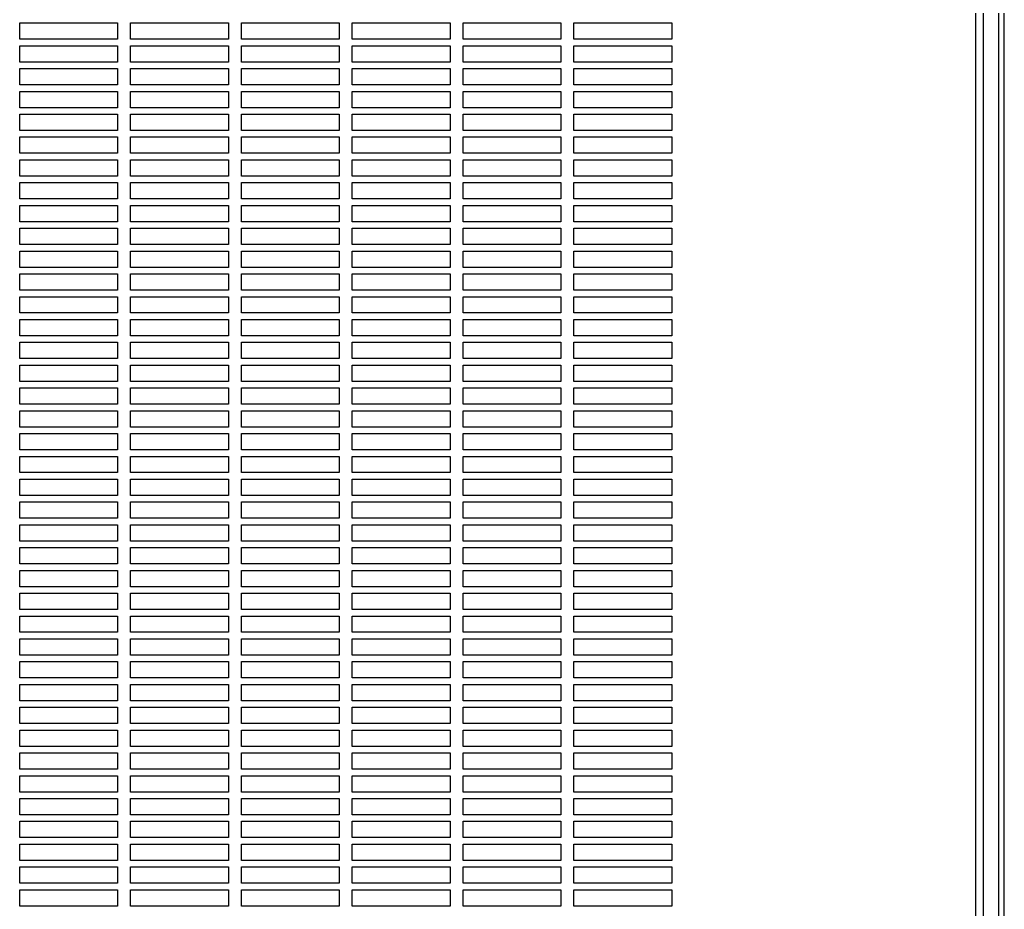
# Model space of a CAD drawing. Header units: millimetres. Extents: x -1 to 60, y -17 to 202.
# Drawn here: x 29.65 to 59.85, y 37.45 to 64.75 of the extents above; entities that cross this region are included whole.
import ezdxf

# ---------------------------------------------------------------- set-up
doc = ezdxf.new("R2010")
doc.units = ezdxf.units.MM
doc.layers.add('4212-47911-DOOR-PLATE_0', color=7, linetype='Continuous')
doc.layers.add('4212-94039_0', color=7, linetype='Continuous')

msp = doc.modelspace()

# ---------------------------------------------------------------- linework, layer by layer
at = {"layer": '4212-47911-DOOR-PLATE_0', "color": 7, "linetype": 'Continuous'}
for p, q in [((58.98, 12.15), (58.98, 199.65)), ((59.2, 199.65), (59.2, 12.15)), ((29.65, 64.65), (32.65, 64.65)), ((29.65, 64.15), (29.65, 64.65)), ((32.65, 64.65), (32.65, 64.15)), ((33.05, 64.65), (36.05, 64.65)), ((33.05, 64.15), (33.05, 64.65)), ((36.05, 64.65), (36.05, 64.15)), ((36.45, 64.65), (39.45, 64.65)), ((36.45, 64.15), (36.45, 64.65)), ((39.45, 64.65), (39.45, 64.15)), ((39.85, 64.65), (42.85, 64.65)), ((39.85, 64.15), (39.85, 64.65)), ((42.85, 64.65), (42.85, 64.15)), ((43.25, 64.65), (46.25, 64.65)), ((43.25, 64.15), (43.25, 64.65)), ((46.25, 64.65), (46.25, 64.15)), ((46.65, 64.65), (49.65, 64.65)), ((46.65, 64.15), (46.65, 64.65)), ((49.65, 64.65), (49.65, 64.15)), ((32.65, 64.15), (29.65, 64.15)), ((36.05, 64.15), (33.05, 64.15)), ((39.45, 64.15), (36.45, 64.15)), ((42.85, 64.15), (39.85, 64.15)), ((46.25, 64.15), (43.25, 64.15)), ((49.65, 64.15), (46.65, 64.15)), ((29.65, 63.95), (32.65, 63.95)), ((29.65, 63.45), (29.65, 63.95)), ((32.65, 63.95), (32.65, 63.45)), ((33.05, 63.95), (36.05, 63.95)), ((33.05, 63.45), (33.05, 63.95)), ((36.05, 63.95), (36.05, 63.45)), ((36.45, 63.95), (39.45, 63.95)), ((36.45, 63.45), (36.45, 63.95)), ((39.45, 63.95), (39.45, 63.45)), ((39.85, 63.95), (42.85, 63.95)), ((39.85, 63.45), (39.85, 63.95)), ((42.85, 63.95), (42.85, 63.45)), ((43.25, 63.95), (46.25, 63.95)), ((43.25, 63.45), (43.25, 63.95)), ((46.25, 63.95), (46.25, 63.45)), ((46.65, 63.95), (49.65, 63.95)), ((46.65, 63.45), (46.65, 63.95)), ((49.65, 63.95), (49.65, 63.45)), ((32.65, 63.45), (29.65, 63.45)), ((36.05, 63.45), (33.05, 63.45)), ((39.45, 63.45), (36.45, 63.45)), ((42.85, 63.45), (39.85, 63.45)), ((46.25, 63.45), (43.25, 63.45)), ((49.65, 63.45), (46.65, 63.45)), ((29.65, 63.25), (32.65, 63.25)), ((29.65, 62.75), (29.65, 63.25)), ((32.65, 63.25), (32.65, 62.75)), ((33.05, 63.25), (36.05, 63.25)), ((33.05, 62.75), (33.05, 63.25)), ((36.05, 63.25), (36.05, 62.75)), ((36.45, 63.25), (39.45, 63.25)), ((36.45, 62.75), (36.45, 63.25)), ((39.45, 63.25), (39.45, 62.75)), ((39.85, 63.25), (42.85, 63.25)), ((39.85, 62.75), (39.85, 63.25)), ((42.85, 63.25), (42.85, 62.75)), ((43.25, 63.25), (46.25, 63.25)), ((43.25, 62.75), (43.25, 63.25)), ((46.25, 63.25), (46.25, 62.75)), ((46.65, 63.25), (49.65, 63.25)), ((46.65, 62.75), (46.65, 63.25)), ((49.65, 63.25), (49.65, 62.75)), ((32.65, 62.75), (29.65, 62.75)), ((29.65, 62.55), (32.65, 62.55)), ((29.65, 62.05), (29.65, 62.55)), ((32.65, 62.55), (32.65, 62.05)), ((36.05, 62.75), (33.05, 62.75)), ((33.05, 62.55), (36.05, 62.55)), ((33.05, 62.05), (33.05, 62.55)), ((36.05, 62.55), (36.05, 62.05)), ((39.45, 62.75), (36.45, 62.75)), ((36.45, 62.55), (39.45, 62.55)), ((36.45, 62.05), (36.45, 62.55)), ((39.45, 62.55), (39.45, 62.05)), ((42.85, 62.75), (39.85, 62.75)), ((39.85, 62.55), (42.85, 62.55)), ((39.85, 62.05), (39.85, 62.55)), ((42.85, 62.55), (42.85, 62.05)), ((46.25, 62.75), (43.25, 62.75)), ((43.25, 62.55), (46.25, 62.55)), ((43.25, 62.05), (43.25, 62.55)), ((46.25, 62.55), (46.25, 62.05)), ((49.65, 62.75), (46.65, 62.75)), ((46.65, 62.55), (49.65, 62.55)), ((46.65, 62.05), (46.65, 62.55)), ((49.65, 62.55), (49.65, 62.05)), ((32.65, 62.05), (29.65, 62.05)), ((36.05, 62.05), (33.05, 62.05)), ((39.45, 62.05), (36.45, 62.05)), ((42.85, 62.05), (39.85, 62.05)), ((46.25, 62.05), (43.25, 62.05)), ((49.65, 62.05), (46.65, 62.05)), ((29.65, 61.85), (32.65, 61.85)), ((29.65, 61.35), (29.65, 61.85)), ((32.65, 61.85), (32.65, 61.35)), ((33.05, 61.85), (36.05, 61.85)), ((33.05, 61.35), (33.05, 61.85)), ((36.05, 61.85), (36.05, 61.35)), ((36.45, 61.85), (39.45, 61.85)), ((36.45, 61.35), (36.45, 61.85)), ((39.45, 61.85), (39.45, 61.35)), ((39.85, 61.85), (42.85, 61.85)), ((39.85, 61.35), (39.85, 61.85)), ((42.85, 61.85), (42.85, 61.35)), ((43.25, 61.85), (46.25, 61.85)), ((43.25, 61.35), (43.25, 61.85)), ((46.25, 61.85), (46.25, 61.35)), ((46.65, 61.85), (49.65, 61.85)), ((46.65, 61.35), (46.65, 61.85)), ((49.65, 61.85), (49.65, 61.35)), ((32.65, 61.35), (29.65, 61.35)), ((36.05, 61.35), (33.05, 61.35)), ((39.45, 61.35), (36.45, 61.35)), ((42.85, 61.35), (39.85, 61.35)), ((46.25, 61.35), (43.25, 61.35)), ((49.65, 61.35), (46.65, 61.35)), ((29.65, 61.15), (32.65, 61.15)), ((29.65, 60.65), (29.65, 61.15)), ((32.65, 61.15), (32.65, 60.65)), ((33.05, 61.15), (36.05, 61.15)), ((33.05, 60.65), (33.05, 61.15)), ((36.05, 61.15), (36.05, 60.65)), ((36.45, 61.15), (39.45, 61.15)), ((36.45, 60.65), (36.45, 61.15)), ((39.45, 61.15), (39.45, 60.65)), ((39.85, 61.15), (42.85, 61.15)), ((39.85, 60.65), (39.85, 61.15)), ((42.85, 61.15), (42.85, 60.65)), ((43.25, 61.15), (46.25, 61.15)), ((43.25, 60.65), (43.25, 61.15)), ((46.25, 61.15), (46.25, 60.65)), ((46.65, 61.15), (49.65, 61.15)), ((46.65, 60.65), (46.65, 61.15)), ((49.65, 61.15), (49.65, 60.65)), ((32.65, 60.65), (29.65, 60.65)), ((29.65, 60.45), (32.65, 60.45)), ((29.65, 59.95), (29.65, 60.45)), ((32.65, 60.45), (32.65, 59.95)), ((36.05, 60.65), (33.05, 60.65)), ((33.05, 60.45), (36.05, 60.45)), ((33.05, 59.95), (33.05, 60.45)), ((36.05, 60.45), (36.05, 59.95)), ((39.45, 60.65), (36.45, 60.65)), ((36.45, 60.45), (39.45, 60.45)), ((36.45, 59.95), (36.45, 60.45)), ((39.45, 60.45), (39.45, 59.95)), ((42.85, 60.65), (39.85, 60.65)), ((39.85, 60.45), (42.85, 60.45)), ((39.85, 59.95), (39.85, 60.45)), ((42.85, 60.45), (42.85, 59.95)), ((46.25, 60.65), (43.25, 60.65)), ((43.25, 60.45), (46.25, 60.45)), ((43.25, 59.95), (43.25, 60.45)), ((46.25, 60.45), (46.25, 59.95)), ((49.65, 60.65), (46.65, 60.65)), ((46.65, 60.45), (49.65, 60.45)), ((46.65, 59.95), (46.65, 60.45)), ((49.65, 60.45), (49.65, 59.95)), ((32.65, 59.95), (29.65, 59.95)), ((36.05, 59.95), (33.05, 59.95)), ((39.45, 59.95), (36.45, 59.95)), ((42.85, 59.95), (39.85, 59.95)), ((46.25, 59.95), (43.25, 59.95)), ((49.65, 59.95), (46.65, 59.95)), ((29.65, 59.75), (32.65, 59.75)), ((29.65, 59.25), (29.65, 59.75)), ((32.65, 59.75), (32.65, 59.25)), ((33.05, 59.75), (36.05, 59.75)), ((33.05, 59.25), (33.05, 59.75)), ((36.05, 59.75), (36.05, 59.25)), ((36.45, 59.75), (39.45, 59.75)), ((36.45, 59.25), (36.45, 59.75)), ((39.45, 59.75), (39.45, 59.25)), ((39.85, 59.75), (42.85, 59.75)), ((39.85, 59.25), (39.85, 59.75)), ((42.85, 59.75), (42.85, 59.25)), ((43.25, 59.75), (46.25, 59.75)), ((43.25, 59.25), (43.25, 59.75)), ((46.25, 59.75), (46.25, 59.25)), ((46.65, 59.75), (49.65, 59.75)), ((46.65, 59.25), (46.65, 59.75)), ((49.65, 59.75), (49.65, 59.25)), ((32.65, 59.25), (29.65, 59.25)), ((36.05, 59.25), (33.05, 59.25)), ((39.45, 59.25), (36.45, 59.25)), ((42.85, 59.25), (39.85, 59.25)), ((46.25, 59.25), (43.25, 59.25)), ((49.65, 59.25), (46.65, 59.25)), ((29.65, 59.05), (32.65, 59.05)), ((29.65, 58.55), (29.65, 59.05)), ((32.65, 59.05), (32.65, 58.55)), ((33.05, 59.05), (36.05, 59.05)), ((33.05, 58.55), (33.05, 59.05)), ((36.05, 59.05), (36.05, 58.55)), ((36.45, 59.05), (39.45, 59.05)), ((36.45, 58.55), (36.45, 59.05)), ((39.45, 59.05), (39.45, 58.55)), ((39.85, 59.05), (42.85, 59.05)), ((39.85, 58.55), (39.85, 59.05)), ((42.85, 59.05), (42.85, 58.55)), ((43.25, 59.05), (46.25, 59.05)), ((43.25, 58.55), (43.25, 59.05)), ((46.25, 59.05), (46.25, 58.55)), ((46.65, 59.05), (49.65, 59.05)), ((46.65, 58.55), (46.65, 59.05)), ((49.65, 59.05), (49.65, 58.55)), ((32.65, 58.55), (29.65, 58.55)), ((29.65, 58.35), (32.65, 58.35)), ((29.65, 57.85), (29.65, 58.35)), ((32.65, 58.35), (32.65, 57.85)), ((36.05, 58.55), (33.05, 58.55)), ((33.05, 58.35), (36.05, 58.35)), ((33.05, 57.85), (33.05, 58.35)), ((36.05, 58.35), (36.05, 57.85)), ((39.45, 58.55), (36.45, 58.55)), ((36.45, 58.35), (39.45, 58.35)), ((36.45, 57.85), (36.45, 58.35)), ((39.45, 58.35), (39.45, 57.85)), ((42.85, 58.55), (39.85, 58.55)), ((39.85, 58.35), (42.85, 58.35)), ((39.85, 57.85), (39.85, 58.35)), ((42.85, 58.35), (42.85, 57.85)), ((46.25, 58.55), (43.25, 58.55)), ((43.25, 58.35), (46.25, 58.35)), ((43.25, 57.85), (43.25, 58.35)), ((46.25, 58.35), (46.25, 57.85)), ((49.65, 58.55), (46.65, 58.55)), ((46.65, 58.35), (49.65, 58.35)), ((46.65, 57.85), (46.65, 58.35)), ((49.65, 58.35), (49.65, 57.85)), ((32.65, 57.85), (29.65, 57.85)), ((36.05, 57.85), (33.05, 57.85)), ((39.45, 57.85), (36.45, 57.85)), ((42.85, 57.85), (39.85, 57.85)), ((46.25, 57.85), (43.25, 57.85)), ((49.65, 57.85), (46.65, 57.85)), ((29.65, 57.65), (32.65, 57.65)), ((29.65, 57.15), (29.65, 57.65)), ((32.65, 57.65), (32.65, 57.15)), ((33.05, 57.65), (36.05, 57.65)), ((33.05, 57.15), (33.05, 57.65)), ((36.05, 57.65), (36.05, 57.15)), ((36.45, 57.65), (39.45, 57.65)), ((36.45, 57.15), (36.45, 57.65)), ((39.45, 57.65), (39.45, 57.15)), ((39.85, 57.65), (42.85, 57.65)), ((39.85, 57.15), (39.85, 57.65)), ((42.85, 57.65), (42.85, 57.15)), ((43.25, 57.65), (46.25, 57.65)), ((43.25, 57.15), (43.25, 57.65)), ((46.25, 57.65), (46.25, 57.15)), ((46.65, 57.65), (49.65, 57.65)), ((46.65, 57.15), (46.65, 57.65)), ((49.65, 57.65), (49.65, 57.15)), ((32.65, 57.15), (29.65, 57.15)), ((36.05, 57.15), (33.05, 57.15)), ((39.45, 57.15), (36.45, 57.15)), ((42.85, 57.15), (39.85, 57.15)), ((46.25, 57.15), (43.25, 57.15)), ((49.65, 57.15), (46.65, 57.15)), ((29.65, 56.95), (32.65, 56.95)), ((29.65, 56.45), (29.65, 56.95)), ((32.65, 56.95), (32.65, 56.45)), ((33.05, 56.95), (36.05, 56.95)), ((33.05, 56.45), (33.05, 56.95)), ((36.05, 56.95), (36.05, 56.45)), ((36.45, 56.95), (39.45, 56.95)), ((36.45, 56.45), (36.45, 56.95)), ((39.45, 56.95), (39.45, 56.45)), ((39.85, 56.95), (42.85, 56.95)), ((39.85, 56.45), (39.85, 56.95)), ((42.85, 56.95), (42.85, 56.45)), ((43.25, 56.95), (46.25, 56.95)), ((43.25, 56.45), (43.25, 56.95)), ((46.25, 56.95), (46.25, 56.45)), ((46.65, 56.95), (49.65, 56.95)), ((46.65, 56.45), (46.65, 56.95)), ((49.65, 56.95), (49.65, 56.45)), ((32.65, 56.45), (29.65, 56.45)), ((29.65, 56.25), (32.65, 56.25)), ((29.65, 55.75), (29.65, 56.25)), ((32.65, 56.25), (32.65, 55.75)), ((36.05, 56.45), (33.05, 56.45)), ((33.05, 56.25), (36.05, 56.25)), ((33.05, 55.75), (33.05, 56.25)), ((36.05, 56.25), (36.05, 55.75)), ((39.45, 56.45), (36.45, 56.45)), ((36.45, 56.25), (39.45, 56.25)), ((36.45, 55.75), (36.45, 56.25)), ((39.45, 56.25), (39.45, 55.75)), ((42.85, 56.45), (39.85, 56.45)), ((39.85, 56.25), (42.85, 56.25)), ((39.85, 55.75), (39.85, 56.25)), ((42.85, 56.25), (42.85, 55.75)), ((46.25, 56.45), (43.25, 56.45)), ((43.25, 56.25), (46.25, 56.25)), ((43.25, 55.75), (43.25, 56.25)), ((46.25, 56.25), (46.25, 55.75)), ((49.65, 56.45), (46.65, 56.45)), ((46.65, 56.25), (49.65, 56.25)), ((46.65, 55.75), (46.65, 56.25)), ((49.65, 56.25), (49.65, 55.75)), ((32.65, 55.75), (29.65, 55.75)), ((36.05, 55.75), (33.05, 55.75)), ((39.45, 55.75), (36.45, 55.75)), ((42.85, 55.75), (39.85, 55.75)), ((46.25, 55.75), (43.25, 55.75)), ((49.65, 55.75), (46.65, 55.75)), ((29.65, 55.55), (32.65, 55.55)), ((29.65, 55.05), (29.65, 55.55)), ((32.65, 55.55), (32.65, 55.05)), ((33.05, 55.55), (36.05, 55.55)), ((33.05, 55.05), (33.05, 55.55)), ((36.05, 55.55), (36.05, 55.05)), ((36.45, 55.55), (39.45, 55.55)), ((36.45, 55.05), (36.45, 55.55)), ((39.45, 55.55), (39.45, 55.05)), ((39.85, 55.55), (42.85, 55.55)), ((39.85, 55.05), (39.85, 55.55)), ((42.85, 55.55), (42.85, 55.05)), ((43.25, 55.55), (46.25, 55.55)), ((43.25, 55.05), (43.25, 55.55)), ((46.25, 55.55), (46.25, 55.05)), ((46.65, 55.55), (49.65, 55.55)), ((46.65, 55.05), (46.65, 55.55)), ((49.65, 55.55), (49.65, 55.05)), ((32.65, 55.05), (29.65, 55.05)), ((36.05, 55.05), (33.05, 55.05)), ((39.45, 55.05), (36.45, 55.05)), ((42.85, 55.05), (39.85, 55.05)), ((46.25, 55.05), (43.25, 55.05)), ((49.65, 55.05), (46.65, 55.05)), ((29.65, 54.85), (32.65, 54.85)), ((29.65, 54.35), (29.65, 54.85)), ((32.65, 54.85), (32.65, 54.35)), ((33.05, 54.85), (36.05, 54.85)), ((33.05, 54.35), (33.05, 54.85)), ((36.05, 54.85), (36.05, 54.35)), ((36.45, 54.85), (39.45, 54.85)), ((36.45, 54.35), (36.45, 54.85)), ((39.45, 54.85), (39.45, 54.35)), ((39.85, 54.85), (42.85, 54.85)), ((39.85, 54.35), (39.85, 54.85)), ((42.85, 54.85), (42.85, 54.35)), ((43.25, 54.85), (46.25, 54.85)), ((43.25, 54.35), (43.25, 54.85)), ((46.25, 54.85), (46.25, 54.35)), ((46.65, 54.85), (49.65, 54.85)), ((46.65, 54.35), (46.65, 54.85)), ((49.65, 54.85), (49.65, 54.35)), ((32.65, 54.35), (29.65, 54.35)), ((29.65, 54.15), (32.65, 54.15)), ((29.65, 53.65), (29.65, 54.15)), ((32.65, 54.15), (32.65, 53.65)), ((36.05, 54.35), (33.05, 54.35)), ((33.05, 54.15), (36.05, 54.15)), ((33.05, 53.65), (33.05, 54.15)), ((36.05, 54.15), (36.05, 53.65)), ((39.45, 54.35), (36.45, 54.35)), ((36.45, 54.15), (39.45, 54.15)), ((36.45, 53.65), (36.45, 54.15)), ((39.45, 54.15), (39.45, 53.65)), ((42.85, 54.35), (39.85, 54.35)), ((39.85, 54.15), (42.85, 54.15)), ((39.85, 53.65), (39.85, 54.15)), ((42.85, 54.15), (42.85, 53.65)), ((46.25, 54.35), (43.25, 54.35)), ((43.25, 54.15), (46.25, 54.15)), ((43.25, 53.65), (43.25, 54.15)), ((46.25, 54.15), (46.25, 53.65)), ((49.65, 54.35), (46.65, 54.35)), ((46.65, 54.15), (49.65, 54.15)), ((46.65, 53.65), (46.65, 54.15)), ((49.65, 54.15), (49.65, 53.65)), ((32.65, 53.65), (29.65, 53.65)), ((36.05, 53.65), (33.05, 53.65)), ((39.45, 53.65), (36.45, 53.65)), ((42.85, 53.65), (39.85, 53.65)), ((46.25, 53.65), (43.25, 53.65)), ((49.65, 53.65), (46.65, 53.65)), ((29.65, 53.45), (32.65, 53.45)), ((29.65, 52.95), (29.65, 53.45)), ((32.65, 53.45), (32.65, 52.95)), ((33.05, 53.45), (36.05, 53.45)), ((33.05, 52.95), (33.05, 53.45)), ((36.05, 53.45), (36.05, 52.95)), ((36.45, 53.45), (39.45, 53.45)), ((36.45, 52.95), (36.45, 53.45)), ((39.45, 53.45), (39.45, 52.95)), ((39.85, 53.45), (42.85, 53.45)), ((39.85, 52.95), (39.85, 53.45)), ((42.85, 53.45), (42.85, 52.95)), ((43.25, 53.45), (46.25, 53.45)), ((43.25, 52.95), (43.25, 53.45)), ((46.25, 53.45), (46.25, 52.95)), ((46.65, 53.45), (49.65, 53.45)), ((46.65, 52.95), (46.65, 53.45)), ((49.65, 53.45), (49.65, 52.95)), ((32.65, 52.95), (29.65, 52.95)), ((36.05, 52.95), (33.05, 52.95)), ((39.45, 52.95), (36.45, 52.95)), ((42.85, 52.95), (39.85, 52.95)), ((46.25, 52.95), (43.25, 52.95)), ((49.65, 52.95), (46.65, 52.95)), ((29.65, 52.75), (32.65, 52.75)), ((29.65, 52.25), (29.65, 52.75)), ((32.65, 52.75), (32.65, 52.25)), ((33.05, 52.75), (36.05, 52.75)), ((33.05, 52.25), (33.05, 52.75)), ((36.05, 52.75), (36.05, 52.25)), ((36.45, 52.75), (39.45, 52.75)), ((36.45, 52.25), (36.45, 52.75)), ((39.45, 52.75), (39.45, 52.25)), ((39.85, 52.75), (42.85, 52.75)), ((39.85, 52.25), (39.85, 52.75)), ((42.85, 52.75), (42.85, 52.25)), ((43.25, 52.75), (46.25, 52.75)), ((43.25, 52.25), (43.25, 52.75)), ((46.25, 52.75), (46.25, 52.25)), ((46.65, 52.75), (49.65, 52.75)), ((46.65, 52.25), (46.65, 52.75)), ((49.65, 52.75), (49.65, 52.25)), ((32.65, 52.25), (29.65, 52.25)), ((36.05, 52.25), (33.05, 52.25)), ((39.45, 52.25), (36.45, 52.25)), ((42.85, 52.25), (39.85, 52.25)), ((46.25, 52.25), (43.25, 52.25)), ((49.65, 52.25), (46.65, 52.25)), ((29.65, 52.05), (32.65, 52.05)), ((29.65, 51.55), (29.65, 52.05)), ((32.65, 52.05), (32.65, 51.55)), ((33.05, 52.05), (36.05, 52.05)), ((33.05, 51.55), (33.05, 52.05)), ((36.05, 52.05), (36.05, 51.55)), ((36.45, 52.05), (39.45, 52.05)), ((36.45, 51.55), (36.45, 52.05)), ((39.45, 52.05), (39.45, 51.55)), ((39.85, 52.05), (42.85, 52.05)), ((39.85, 51.55), (39.85, 52.05)), ((42.85, 52.05), (42.85, 51.55)), ((43.25, 52.05), (46.25, 52.05)), ((43.25, 51.55), (43.25, 52.05)), ((46.25, 52.05), (46.25, 51.55)), ((46.65, 52.05), (49.65, 52.05)), ((46.65, 51.55), (46.65, 52.05)), ((49.65, 52.05), (49.65, 51.55)), ((32.65, 51.55), (29.65, 51.55)), ((29.65, 51.35), (32.65, 51.35)), ((29.65, 50.85), (29.65, 51.35)), ((32.65, 51.35), (32.65, 50.85)), ((36.05, 51.55), (33.05, 51.55)), ((33.05, 51.35), (36.05, 51.35)), ((33.05, 50.85), (33.05, 51.35)), ((36.05, 51.35), (36.05, 50.85)), ((39.45, 51.55), (36.45, 51.55)), ((36.45, 51.35), (39.45, 51.35)), ((36.45, 50.85), (36.45, 51.35)), ((39.45, 51.35), (39.45, 50.85)), ((42.85, 51.55), (39.85, 51.55)), ((39.85, 51.35), (42.85, 51.35)), ((39.85, 50.85), (39.85, 51.35)), ((42.85, 51.35), (42.85, 50.85)), ((46.25, 51.55), (43.25, 51.55)), ((43.25, 51.35), (46.25, 51.35)), ((43.25, 50.85), (43.25, 51.35)), ((46.25, 51.35), (46.25, 50.85)), ((49.65, 51.55), (46.65, 51.55)), ((46.65, 51.35), (49.65, 51.35)), ((46.65, 50.85), (46.65, 51.35)), ((49.65, 51.35), (49.65, 50.85)), ((32.65, 50.85), (29.65, 50.85)), ((36.05, 50.85), (33.05, 50.85)), ((39.45, 50.85), (36.45, 50.85)), ((42.85, 50.85), (39.85, 50.85)), ((46.25, 50.85), (43.25, 50.85)), ((49.65, 50.85), (46.65, 50.85)), ((29.65, 50.65), (32.65, 50.65)), ((29.65, 50.15), (29.65, 50.65)), ((32.65, 50.65), (32.65, 50.15)), ((33.05, 50.65), (36.05, 50.65)), ((33.05, 50.15), (33.05, 50.65)), ((36.05, 50.65), (36.05, 50.15)), ((36.45, 50.65), (39.45, 50.65)), ((36.45, 50.15), (36.45, 50.65)), ((39.45, 50.65), (39.45, 50.15)), ((39.85, 50.65), (42.85, 50.65)), ((39.85, 50.15), (39.85, 50.65)), ((42.85, 50.65), (42.85, 50.15)), ((43.25, 50.65), (46.25, 50.65)), ((43.25, 50.15), (43.25, 50.65)), ((46.25, 50.65), (46.25, 50.15)), ((46.65, 50.65), (49.65, 50.65)), ((46.65, 50.15), (46.65, 50.65)), ((49.65, 50.65), (49.65, 50.15)), ((32.65, 50.15), (29.65, 50.15)), ((36.05, 50.15), (33.05, 50.15)), ((39.45, 50.15), (36.45, 50.15)), ((42.85, 50.15), (39.85, 50.15)), ((46.25, 50.15), (43.25, 50.15)), ((49.65, 50.15), (46.65, 50.15)), ((29.65, 49.95), (32.65, 49.95)), ((29.65, 49.45), (29.65, 49.95)), ((32.65, 49.95), (32.65, 49.45)), ((33.05, 49.95), (36.05, 49.95)), ((33.05, 49.45), (33.05, 49.95)), ((36.05, 49.95), (36.05, 49.45)), ((36.45, 49.95), (39.45, 49.95)), ((36.45, 49.45), (36.45, 49.95)), ((39.45, 49.95), (39.45, 49.45)), ((39.85, 49.95), (42.85, 49.95)), ((39.85, 49.45), (39.85, 49.95)), ((42.85, 49.95), (42.85, 49.45)), ((43.25, 49.95), (46.25, 49.95)), ((43.25, 49.45), (43.25, 49.95)), ((46.25, 49.95), (46.25, 49.45)), ((46.65, 49.95), (49.65, 49.95)), ((46.65, 49.45), (46.65, 49.95)), ((49.65, 49.95), (49.65, 49.45)), ((32.65, 49.45), (29.65, 49.45)), ((29.65, 49.25), (32.65, 49.25)), ((29.65, 48.75), (29.65, 49.25)), ((32.65, 49.25), (32.65, 48.75)), ((36.05, 49.45), (33.05, 49.45)), ((33.05, 49.25), (36.05, 49.25)), ((33.05, 48.75), (33.05, 49.25)), ((36.05, 49.25), (36.05, 48.75)), ((39.45, 49.45), (36.45, 49.45)), ((36.45, 49.25), (39.45, 49.25)), ((36.45, 48.75), (36.45, 49.25)), ((39.45, 49.25), (39.45, 48.75)), ((42.85, 49.45), (39.85, 49.45)), ((39.85, 49.25), (42.85, 49.25)), ((39.85, 48.75), (39.85, 49.25)), ((42.85, 49.25), (42.85, 48.75)), ((46.25, 49.45), (43.25, 49.45)), ((43.25, 49.25), (46.25, 49.25)), ((43.25, 48.75), (43.25, 49.25)), ((46.25, 49.25), (46.25, 48.75)), ((49.65, 49.45), (46.65, 49.45)), ((46.65, 49.25), (49.65, 49.25)), ((46.65, 48.75), (46.65, 49.25)), ((49.65, 49.25), (49.65, 48.75)), ((32.65, 48.75), (29.65, 48.75)), ((36.05, 48.75), (33.05, 48.75)), ((39.45, 48.75), (36.45, 48.75)), ((42.85, 48.75), (39.85, 48.75)), ((46.25, 48.75), (43.25, 48.75)), ((49.65, 48.75), (46.65, 48.75)), ((29.65, 48.55), (32.65, 48.55)), ((29.65, 48.05), (29.65, 48.55)), ((32.65, 48.55), (32.65, 48.05)), ((33.05, 48.55), (36.05, 48.55)), ((33.05, 48.05), (33.05, 48.55)), ((36.05, 48.55), (36.05, 48.05)), ((36.45, 48.55), (39.45, 48.55)), ((36.45, 48.05), (36.45, 48.55)), ((39.45, 48.55), (39.45, 48.05)), ((39.85, 48.55), (42.85, 48.55)), ((39.85, 48.05), (39.85, 48.55)), ((42.85, 48.55), (42.85, 48.05)), ((43.25, 48.55), (46.25, 48.55)), ((43.25, 48.05), (43.25, 48.55)), ((46.25, 48.55), (46.25, 48.05)), ((46.65, 48.55), (49.65, 48.55)), ((46.65, 48.05), (46.65, 48.55)), ((49.65, 48.55), (49.65, 48.05)), ((32.65, 48.05), (29.65, 48.05)), ((36.05, 48.05), (33.05, 48.05)), ((39.45, 48.05), (36.45, 48.05)), ((42.85, 48.05), (39.85, 48.05)), ((46.25, 48.05), (43.25, 48.05)), ((49.65, 48.05), (46.65, 48.05)), ((29.65, 47.85), (32.65, 47.85)), ((29.65, 47.35), (29.65, 47.85)), ((32.65, 47.85), (32.65, 47.35)), ((33.05, 47.85), (36.05, 47.85)), ((33.05, 47.35), (33.05, 47.85)), ((36.05, 47.85), (36.05, 47.35)), ((36.45, 47.85), (39.45, 47.85)), ((36.45, 47.35), (36.45, 47.85)), ((39.45, 47.85), (39.45, 47.35)), ((39.85, 47.85), (42.85, 47.85)), ((39.85, 47.35), (39.85, 47.85)), ((42.85, 47.85), (42.85, 47.35)), ((43.25, 47.85), (46.25, 47.85)), ((43.25, 47.35), (43.25, 47.85)), ((46.25, 47.85), (46.25, 47.35)), ((46.65, 47.85), (49.65, 47.85)), ((46.65, 47.35), (46.65, 47.85)), ((49.65, 47.85), (49.65, 47.35)), ((32.65, 47.35), (29.65, 47.35)), ((29.65, 47.15), (32.65, 47.15)), ((29.65, 46.65), (29.65, 47.15)), ((32.65, 47.15), (32.65, 46.65)), ((36.05, 47.35), (33.05, 47.35)), ((33.05, 47.15), (36.05, 47.15)), ((33.05, 46.65), (33.05, 47.15)), ((36.05, 47.15), (36.05, 46.65)), ((39.45, 47.35), (36.45, 47.35)), ((36.45, 47.15), (39.45, 47.15)), ((36.45, 46.65), (36.45, 47.15)), ((39.45, 47.15), (39.45, 46.65)), ((42.85, 47.35), (39.85, 47.35)), ((39.85, 47.15), (42.85, 47.15)), ((39.85, 46.65), (39.85, 47.15)), ((42.85, 47.15), (42.85, 46.65)), ((46.25, 47.35), (43.25, 47.35)), ((43.25, 47.15), (46.25, 47.15)), ((43.25, 46.65), (43.25, 47.15)), ((46.25, 47.15), (46.25, 46.65)), ((49.65, 47.35), (46.65, 47.35)), ((46.65, 47.15), (49.65, 47.15)), ((46.65, 46.65), (46.65, 47.15)), ((49.65, 47.15), (49.65, 46.65)), ((32.65, 46.65), (29.65, 46.65)), ((36.05, 46.65), (33.05, 46.65)), ((39.45, 46.65), (36.45, 46.65)), ((42.85, 46.65), (39.85, 46.65)), ((46.25, 46.65), (43.25, 46.65)), ((49.65, 46.65), (46.65, 46.65)), ((29.65, 46.45), (32.65, 46.45)), ((29.65, 45.95), (29.65, 46.45)), ((32.65, 46.45), (32.65, 45.95)), ((33.05, 46.45), (36.05, 46.45)), ((33.05, 45.95), (33.05, 46.45)), ((36.05, 46.45), (36.05, 45.95)), ((36.45, 46.45), (39.45, 46.45)), ((36.45, 45.95), (36.45, 46.45)), ((39.45, 46.45), (39.45, 45.95)), ((39.85, 46.45), (42.85, 46.45)), ((39.85, 45.95), (39.85, 46.45)), ((42.85, 46.45), (42.85, 45.95)), ((43.25, 46.45), (46.25, 46.45)), ((43.25, 45.95), (43.25, 46.45)), ((46.25, 46.45), (46.25, 45.95)), ((46.65, 46.45), (49.65, 46.45)), ((46.65, 45.95), (46.65, 46.45)), ((49.65, 46.45), (49.65, 45.95)), ((32.65, 45.95), (29.65, 45.95)), ((36.05, 45.95), (33.05, 45.95)), ((39.45, 45.95), (36.45, 45.95)), ((42.85, 45.95), (39.85, 45.95)), ((46.25, 45.95), (43.25, 45.95)), ((49.65, 45.95), (46.65, 45.95)), ((29.65, 45.75), (32.65, 45.75)), ((29.65, 45.25), (29.65, 45.75)), ((32.65, 45.75), (32.65, 45.25)), ((33.05, 45.75), (36.05, 45.75)), ((33.05, 45.25), (33.05, 45.75)), ((36.05, 45.75), (36.05, 45.25)), ((36.45, 45.75), (39.45, 45.75)), ((36.45, 45.25), (36.45, 45.75)), ((39.45, 45.75), (39.45, 45.25)), ((39.85, 45.75), (42.85, 45.75)), ((39.85, 45.25), (39.85, 45.75)), ((42.85, 45.75), (42.85, 45.25)), ((43.25, 45.75), (46.25, 45.75)), ((43.25, 45.25), (43.25, 45.75)), ((46.25, 45.75), (46.25, 45.25)), ((46.65, 45.75), (49.65, 45.75)), ((46.65, 45.25), (46.65, 45.75)), ((49.65, 45.75), (49.65, 45.25)), ((32.65, 45.25), (29.65, 45.25)), ((29.65, 45.05), (32.65, 45.05)), ((29.65, 44.55), (29.65, 45.05)), ((32.65, 45.05), (32.65, 44.55)), ((36.05, 45.25), (33.05, 45.25)), ((33.05, 45.05), (36.05, 45.05)), ((33.05, 44.55), (33.05, 45.05)), ((36.05, 45.05), (36.05, 44.55)), ((39.45, 45.25), (36.45, 45.25)), ((36.45, 45.05), (39.45, 45.05)), ((36.45, 44.55), (36.45, 45.05)), ((39.45, 45.05), (39.45, 44.55)), ((42.85, 45.25), (39.85, 45.25)), ((39.85, 45.05), (42.85, 45.05)), ((39.85, 44.55), (39.85, 45.05)), ((42.85, 45.05), (42.85, 44.55)), ((46.25, 45.25), (43.25, 45.25)), ((43.25, 45.05), (46.25, 45.05)), ((43.25, 44.55), (43.25, 45.05)), ((46.25, 45.05), (46.25, 44.55)), ((49.65, 45.25), (46.65, 45.25)), ((46.65, 45.05), (49.65, 45.05)), ((46.65, 44.55), (46.65, 45.05)), ((49.65, 45.05), (49.65, 44.55)), ((32.65, 44.55), (29.65, 44.55)), ((36.05, 44.55), (33.05, 44.55)), ((39.45, 44.55), (36.45, 44.55)), ((42.85, 44.55), (39.85, 44.55)), ((46.25, 44.55), (43.25, 44.55)), ((49.65, 44.55), (46.65, 44.55)), ((29.65, 44.35), (32.65, 44.35)), ((29.65, 43.85), (29.65, 44.35)), ((32.65, 44.35), (32.65, 43.85)), ((33.05, 44.35), (36.05, 44.35)), ((33.05, 43.85), (33.05, 44.35)), ((36.05, 44.35), (36.05, 43.85)), ((36.45, 44.35), (39.45, 44.35)), ((36.45, 43.85), (36.45, 44.35)), ((39.45, 44.35), (39.45, 43.85)), ((39.85, 44.35), (42.85, 44.35)), ((39.85, 43.85), (39.85, 44.35)), ((42.85, 44.35), (42.85, 43.85)), ((43.25, 44.35), (46.25, 44.35)), ((43.25, 43.85), (43.25, 44.35)), ((46.25, 44.35), (46.25, 43.85)), ((46.65, 44.35), (49.65, 44.35)), ((46.65, 43.85), (46.65, 44.35)), ((49.65, 44.35), (49.65, 43.85)), ((32.65, 43.85), (29.65, 43.85)), ((36.05, 43.85), (33.05, 43.85)), ((39.45, 43.85), (36.45, 43.85)), ((42.85, 43.85), (39.85, 43.85)), ((46.25, 43.85), (43.25, 43.85)), ((49.65, 43.85), (46.65, 43.85)), ((29.65, 43.65), (32.65, 43.65)), ((29.65, 43.15), (29.65, 43.65)), ((32.65, 43.65), (32.65, 43.15)), ((33.05, 43.65), (36.05, 43.65)), ((33.05, 43.15), (33.05, 43.65)), ((36.05, 43.65), (36.05, 43.15)), ((36.45, 43.65), (39.45, 43.65)), ((36.45, 43.15), (36.45, 43.65)), ((39.45, 43.65), (39.45, 43.15)), ((39.85, 43.65), (42.85, 43.65)), ((39.85, 43.15), (39.85, 43.65)), ((42.85, 43.65), (42.85, 43.15)), ((43.25, 43.65), (46.25, 43.65)), ((43.25, 43.15), (43.25, 43.65)), ((46.25, 43.65), (46.25, 43.15)), ((46.65, 43.65), (49.65, 43.65)), ((46.65, 43.15), (46.65, 43.65)), ((49.65, 43.65), (49.65, 43.15)), ((32.65, 43.15), (29.65, 43.15)), ((29.65, 42.95), (32.65, 42.95)), ((29.65, 42.45), (29.65, 42.95)), ((32.65, 42.95), (32.65, 42.45)), ((36.05, 43.15), (33.05, 43.15)), ((33.05, 42.95), (36.05, 42.95)), ((33.05, 42.45), (33.05, 42.95)), ((36.05, 42.95), (36.05, 42.45)), ((39.45, 43.15), (36.45, 43.15)), ((36.45, 42.95), (39.45, 42.95)), ((36.45, 42.45), (36.45, 42.95)), ((39.45, 42.95), (39.45, 42.45)), ((42.85, 43.15), (39.85, 43.15)), ((39.85, 42.95), (42.85, 42.95)), ((39.85, 42.45), (39.85, 42.95)), ((42.85, 42.95), (42.85, 42.45)), ((46.25, 43.15), (43.25, 43.15)), ((43.25, 42.95), (46.25, 42.95)), ((43.25, 42.45), (43.25, 42.95)), ((46.25, 42.95), (46.25, 42.45)), ((49.65, 43.15), (46.65, 43.15)), ((46.65, 42.95), (49.65, 42.95)), ((46.65, 42.45), (46.65, 42.95)), ((49.65, 42.95), (49.65, 42.45)), ((32.65, 42.45), (29.65, 42.45)), ((36.05, 42.45), (33.05, 42.45)), ((39.45, 42.45), (36.45, 42.45)), ((42.85, 42.45), (39.85, 42.45)), ((46.25, 42.45), (43.25, 42.45)), ((49.65, 42.45), (46.65, 42.45)), ((29.65, 42.25), (32.65, 42.25)), ((29.65, 41.75), (29.65, 42.25)), ((32.65, 42.25), (32.65, 41.75)), ((33.05, 42.25), (36.05, 42.25)), ((33.05, 41.75), (33.05, 42.25)), ((36.05, 42.25), (36.05, 41.75)), ((36.45, 42.25), (39.45, 42.25)), ((36.45, 41.75), (36.45, 42.25)), ((39.45, 42.25), (39.45, 41.75)), ((39.85, 42.25), (42.85, 42.25)), ((39.85, 41.75), (39.85, 42.25)), ((42.85, 42.25), (42.85, 41.75)), ((43.25, 42.25), (46.25, 42.25)), ((43.25, 41.75), (43.25, 42.25)), ((46.25, 42.25), (46.25, 41.75)), ((46.65, 42.25), (49.65, 42.25)), ((46.65, 41.75), (46.65, 42.25)), ((49.65, 42.25), (49.65, 41.75)), ((32.65, 41.75), (29.65, 41.75)), ((36.05, 41.75), (33.05, 41.75)), ((39.45, 41.75), (36.45, 41.75)), ((42.85, 41.75), (39.85, 41.75)), ((46.25, 41.75), (43.25, 41.75)), ((49.65, 41.75), (46.65, 41.75)), ((29.65, 41.55), (32.65, 41.55)), ((29.65, 41.05), (29.65, 41.55)), ((32.65, 41.55), (32.65, 41.05)), ((33.05, 41.55), (36.05, 41.55)), ((33.05, 41.05), (33.05, 41.55)), ((36.05, 41.55), (36.05, 41.05)), ((36.45, 41.55), (39.45, 41.55)), ((36.45, 41.05), (36.45, 41.55)), ((39.45, 41.55), (39.45, 41.05)), ((39.85, 41.55), (42.85, 41.55)), ((39.85, 41.05), (39.85, 41.55)), ((42.85, 41.55), (42.85, 41.05)), ((43.25, 41.55), (46.25, 41.55)), ((43.25, 41.05), (43.25, 41.55)), ((46.25, 41.55), (46.25, 41.05)), ((46.65, 41.55), (49.65, 41.55)), ((46.65, 41.05), (46.65, 41.55)), ((49.65, 41.55), (49.65, 41.05)), ((32.65, 41.05), (29.65, 41.05)), ((29.65, 40.85), (32.65, 40.85)), ((29.65, 40.35), (29.65, 40.85)), ((32.65, 40.85), (32.65, 40.35)), ((36.05, 41.05), (33.05, 41.05)), ((33.05, 40.85), (36.05, 40.85)), ((33.05, 40.35), (33.05, 40.85)), ((36.05, 40.85), (36.05, 40.35)), ((39.45, 41.05), (36.45, 41.05)), ((36.45, 40.85), (39.45, 40.85)), ((36.45, 40.35), (36.45, 40.85)), ((39.45, 40.85), (39.45, 40.35)), ((42.85, 41.05), (39.85, 41.05)), ((39.85, 40.85), (42.85, 40.85)), ((39.85, 40.35), (39.85, 40.85)), ((42.85, 40.85), (42.85, 40.35)), ((46.25, 41.05), (43.25, 41.05)), ((43.25, 40.85), (46.25, 40.85)), ((43.25, 40.35), (43.25, 40.85)), ((46.25, 40.85), (46.25, 40.35)), ((49.65, 41.05), (46.65, 41.05)), ((46.65, 40.85), (49.65, 40.85)), ((46.65, 40.35), (46.65, 40.85)), ((49.65, 40.85), (49.65, 40.35)), ((32.65, 40.35), (29.65, 40.35)), ((36.05, 40.35), (33.05, 40.35)), ((39.45, 40.35), (36.45, 40.35)), ((42.85, 40.35), (39.85, 40.35)), ((46.25, 40.35), (43.25, 40.35)), ((49.65, 40.35), (46.65, 40.35)), ((29.65, 40.15), (32.65, 40.15)), ((29.65, 39.65), (29.65, 40.15)), ((32.65, 40.15), (32.65, 39.65)), ((33.05, 40.15), (36.05, 40.15)), ((33.05, 39.65), (33.05, 40.15)), ((36.05, 40.15), (36.05, 39.65)), ((36.45, 40.15), (39.45, 40.15)), ((36.45, 39.65), (36.45, 40.15)), ((39.45, 40.15), (39.45, 39.65)), ((39.85, 40.15), (42.85, 40.15)), ((39.85, 39.65), (39.85, 40.15)), ((42.85, 40.15), (42.85, 39.65)), ((43.25, 40.15), (46.25, 40.15)), ((43.25, 39.65), (43.25, 40.15)), ((46.25, 40.15), (46.25, 39.65)), ((46.65, 40.15), (49.65, 40.15)), ((46.65, 39.65), (46.65, 40.15)), ((49.65, 40.15), (49.65, 39.65)), ((32.65, 39.65), (29.65, 39.65)), ((36.05, 39.65), (33.05, 39.65)), ((39.45, 39.65), (36.45, 39.65)), ((42.85, 39.65), (39.85, 39.65)), ((46.25, 39.65), (43.25, 39.65)), ((49.65, 39.65), (46.65, 39.65)), ((29.65, 39.45), (32.65, 39.45)), ((29.65, 38.95), (29.65, 39.45)), ((32.65, 39.45), (32.65, 38.95)), ((33.05, 39.45), (36.05, 39.45)), ((33.05, 38.95), (33.05, 39.45)), ((36.05, 39.45), (36.05, 38.95)), ((36.45, 39.45), (39.45, 39.45)), ((36.45, 38.95), (36.45, 39.45)), ((39.45, 39.45), (39.45, 38.95)), ((39.85, 39.45), (42.85, 39.45)), ((39.85, 38.95), (39.85, 39.45)), ((42.85, 39.45), (42.85, 38.95)), ((43.25, 39.45), (46.25, 39.45)), ((43.25, 38.95), (43.25, 39.45)), ((46.25, 39.45), (46.25, 38.95)), ((46.65, 39.45), (49.65, 39.45)), ((46.65, 38.95), (46.65, 39.45)), ((49.65, 39.45), (49.65, 38.95)), ((32.65, 38.95), (29.65, 38.95)), ((29.65, 38.75), (32.65, 38.75)), ((29.65, 38.25), (29.65, 38.75)), ((32.65, 38.75), (32.65, 38.25)), ((36.05, 38.95), (33.05, 38.95)), ((33.05, 38.75), (36.05, 38.75)), ((33.05, 38.25), (33.05, 38.75)), ((36.05, 38.75), (36.05, 38.25)), ((39.45, 38.95), (36.45, 38.95)), ((36.45, 38.75), (39.45, 38.75)), ((36.45, 38.25), (36.45, 38.75)), ((39.45, 38.75), (39.45, 38.25)), ((42.85, 38.95), (39.85, 38.95)), ((39.85, 38.75), (42.85, 38.75)), ((39.85, 38.25), (39.85, 38.75)), ((42.85, 38.75), (42.85, 38.25)), ((46.25, 38.95), (43.25, 38.95)), ((43.25, 38.75), (46.25, 38.75)), ((43.25, 38.25), (43.25, 38.75)), ((46.25, 38.75), (46.25, 38.25)), ((49.65, 38.95), (46.65, 38.95)), ((46.65, 38.75), (49.65, 38.75)), ((46.65, 38.25), (46.65, 38.75)), ((49.65, 38.75), (49.65, 38.25)), ((32.65, 38.25), (29.65, 38.25)), ((36.05, 38.25), (33.05, 38.25)), ((39.45, 38.25), (36.45, 38.25)), ((42.85, 38.25), (39.85, 38.25)), ((46.25, 38.25), (43.25, 38.25)), ((49.65, 38.25), (46.65, 38.25)), ((29.65, 38.05), (32.65, 38.05)), ((29.65, 37.55), (29.65, 38.05)), ((32.65, 38.05), (32.65, 37.55)), ((33.05, 38.05), (36.05, 38.05)), ((33.05, 37.55), (33.05, 38.05)), ((36.05, 38.05), (36.05, 37.55)), ((36.45, 38.05), (39.45, 38.05)), ((36.45, 37.55), (36.45, 38.05)), ((39.45, 38.05), (39.45, 37.55)), ((39.85, 38.05), (42.85, 38.05)), ((39.85, 37.55), (39.85, 38.05)), ((42.85, 38.05), (42.85, 37.55)), ((43.25, 38.05), (46.25, 38.05)), ((43.25, 37.55), (43.25, 38.05)), ((46.25, 38.05), (46.25, 37.55)), ((46.65, 38.05), (49.65, 38.05)), ((46.65, 37.55), (46.65, 38.05)), ((49.65, 38.05), (49.65, 37.55)), ((32.65, 37.55), (29.65, 37.55)), ((36.05, 37.55), (33.05, 37.55)), ((39.45, 37.55), (36.45, 37.55)), ((42.85, 37.55), (39.85, 37.55)), ((46.25, 37.55), (43.25, 37.55)), ((49.65, 37.55), (46.65, 37.55))]:
    msp.add_line(p, q, dxfattribs=at)
at = {"layer": '4212-94039_0', "color": 7, "linetype": 'Continuous'}
for p, q in [((59.68, 11.8), (59.68, 199.7)), ((59.85, 11.8), (59.85, 199.7))]:
    msp.add_line(p, q, dxfattribs=at)

doc.saveas('drawing.dxf')
